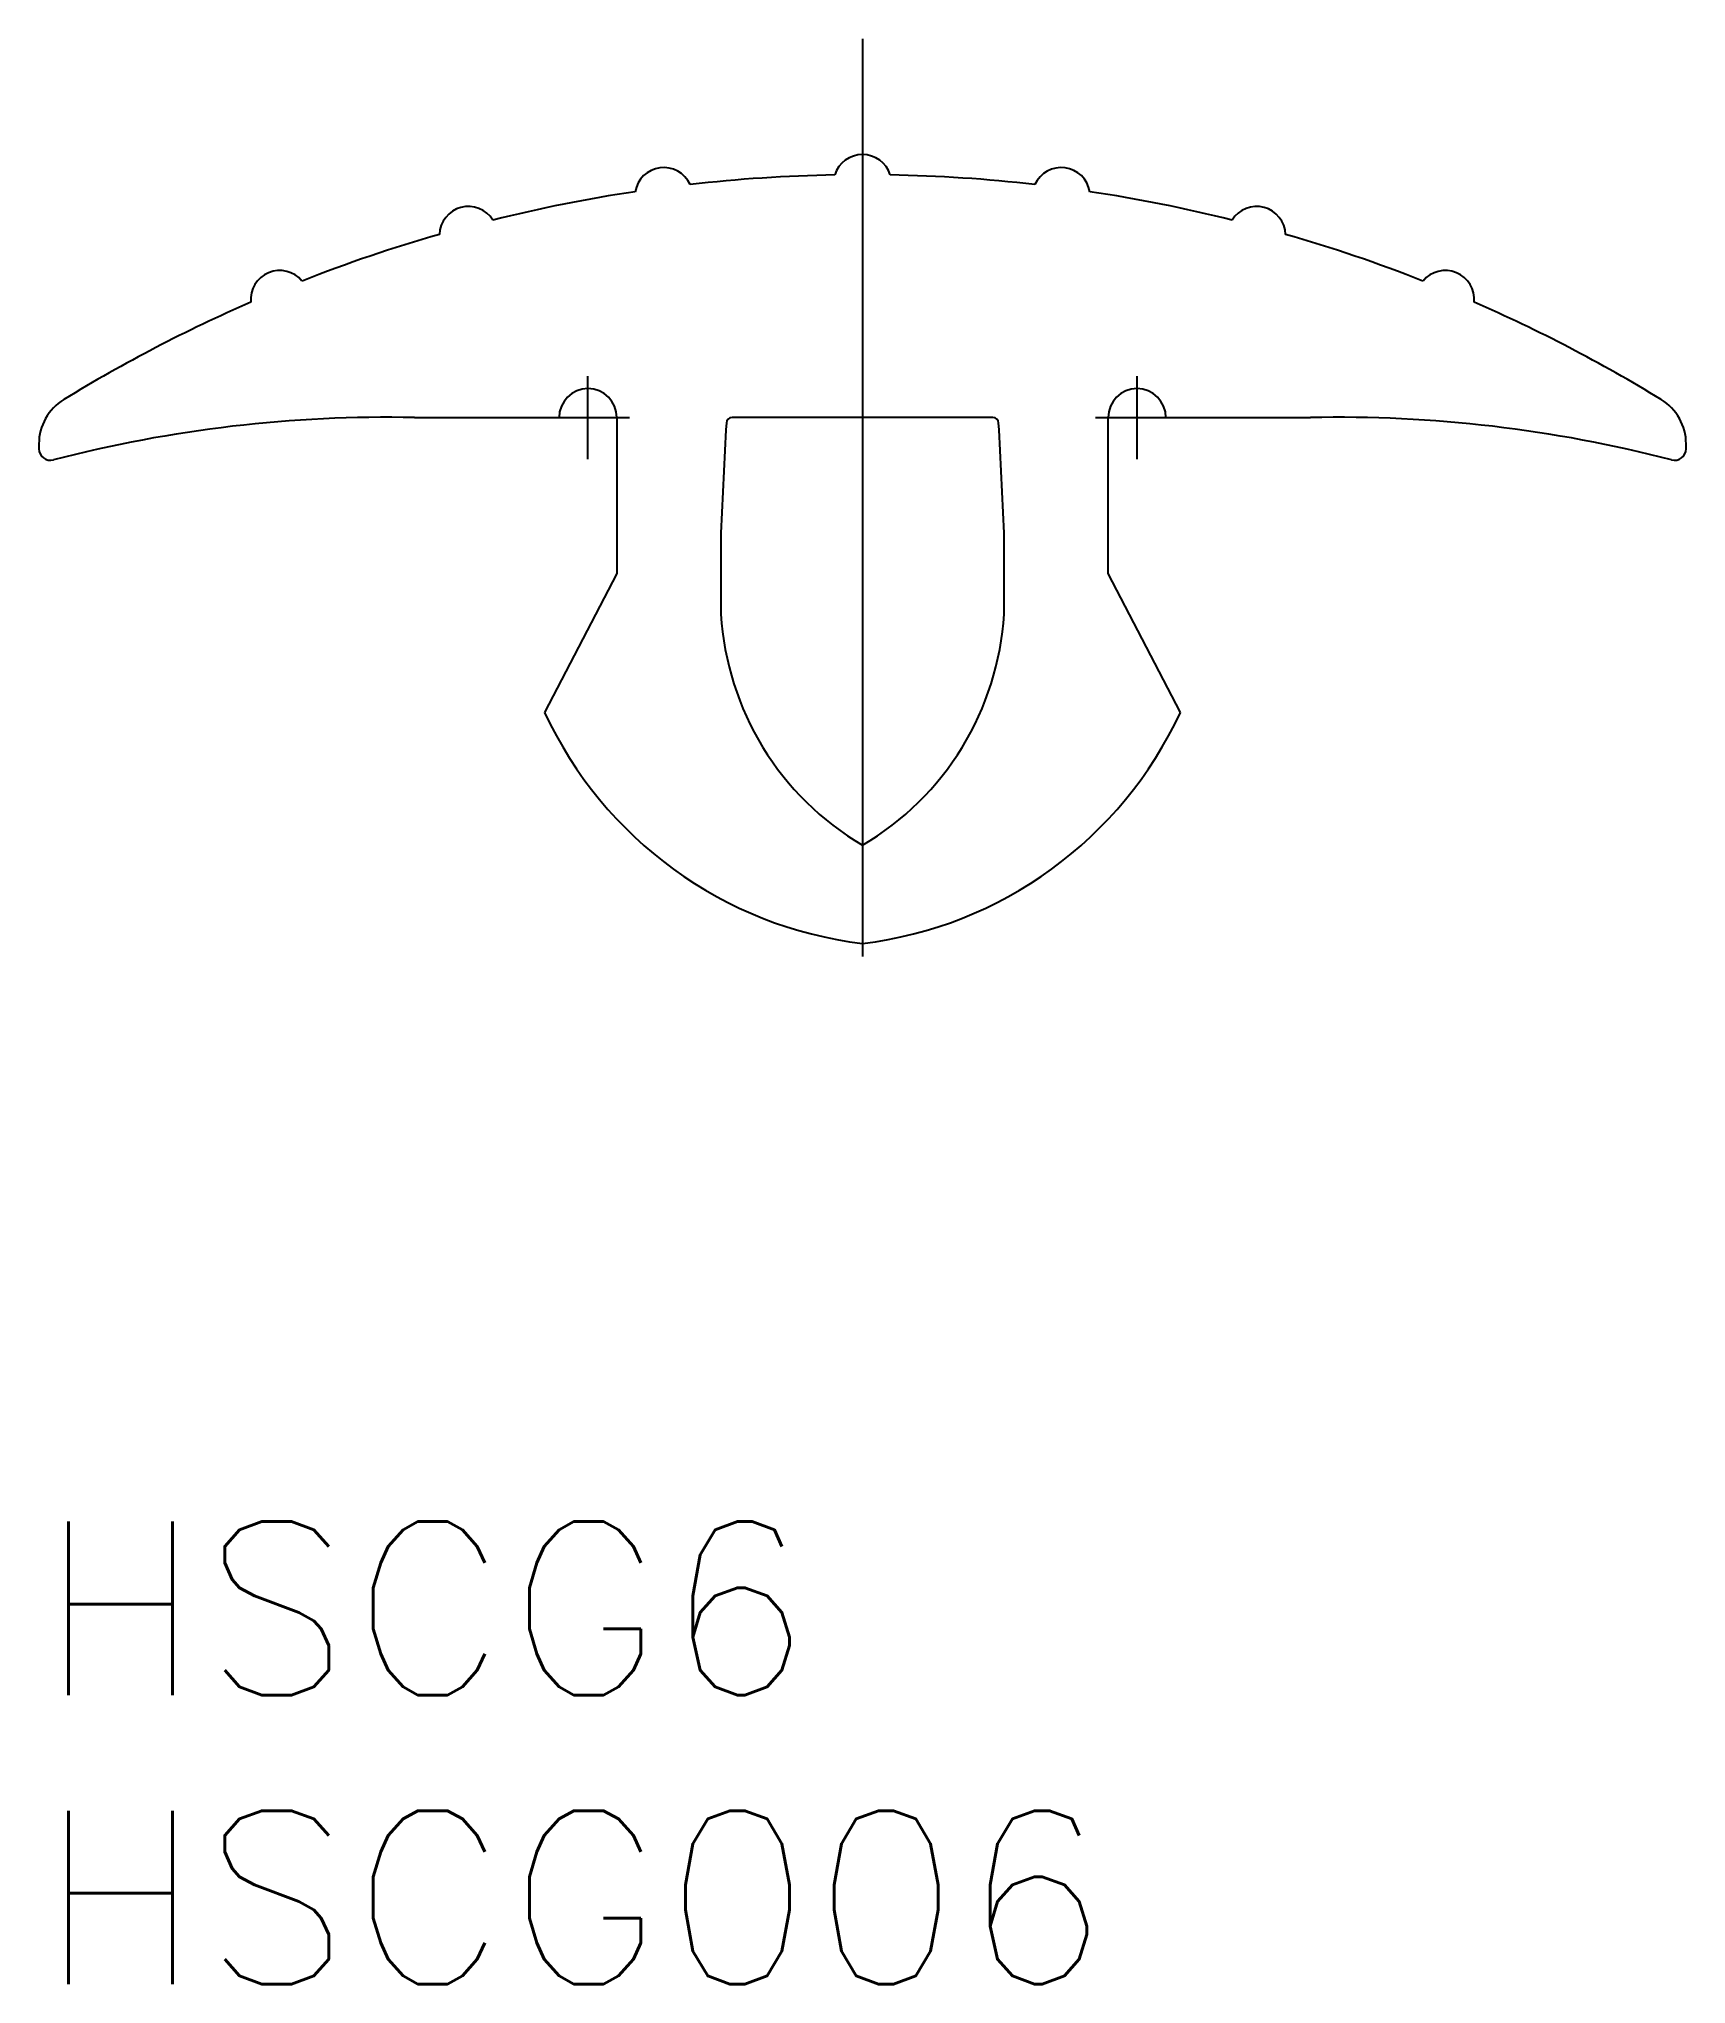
# Model space of a CAD drawing. Extents: x 0 to 28.5, y -8 to 25.6.
import ezdxf

# ---------------------------------------------------------------- set-up
doc = ezdxf.new("R2010")
doc.units = 0
doc.header["$LTSCALE"] = 0.5
doc.linetypes.add('CENTER', pattern=[50.8, 31.75, -6.35, 6.35, -6.35])
for name, color, linetype in [('MSM_CENTER', 1, 'CENTER'), ('MSM_CONTINUOUS', 7, 'CONTINUOUS'), ('MSM_PART_NUMBER', 7, 'CONTINUOUS')]:
    doc.layers.add(name, color=color, linetype=linetype)
doc.styles.get("Standard").update_dxf_attribs({"font": 'txt.shx', "height": 3, "bigfont": 'bigfont.shx'})

msp = doc.modelspace()

# ---------------------------------------------------------------- linework, layer by layer
at = {"layer": 'MSM_CENTER'}
for p, q in [((14.25, 25.65), (14.25, 8)), ((9.5, 18.382), (9.5, 19.818)), ((19, 18.382), (19, 19.818)), ((8.782, 19.1), (10.218, 19.1)), ((18.282, 19.1), (19.718, 19.1))]:
    msp.add_line(p, q, dxfattribs=at)
at = {"layer": 'MSM_CONTINUOUS'}
for p, q in [((6.5, 19.1), (9, 19.1)), ((10, 19.1), (10, 16.4)), ((16.506, 19.1), (11.994, 19.1)), ((18.5, 16.4), (18.5, 19.1)), ((19.5, 19.1), (22, 19.1)), ((0, 18.643), (0, 18.56)), ((28.5, 18.56), (28.5, 18.643)), ((11.8, 17.1), (11.8, 15.7)), ((16.7, 15.7), (16.7, 17.1)), ((10, 16.4), (8.75, 14)), ((19.75, 14), (18.5, 16.4))]:
    msp.add_line(p, q, dxfattribs=at)
for centre, radius, start, end in [((14.25, 23.15), 0.5, 16.9398, 163.0602), ((10.811, 22.925), 0.5, 24.4398, 170.5602), ((14.25, -3.2), 26.5, 91.0342, 96.4658), ((14.25, -3.2), 26.5, 83.5342, 88.9658), ((17.689, 22.925), 0.5, 9.4398, 155.5602), ((14.25, -3.2), 26.5, 98.5342, 103.9658), ((14.25, -3.2), 26.5, 76.0342, 81.4658), ((7.43, 22.252), 0.5, 31.9398, 178.0602), ((21.07, 22.252), 0.5, 1.9398, 148.0602), ((14.25, -3.2), 26.5, 106.0342, 111.4658), ((14.25, -3.2), 26.5, 68.5342, 73.9658), ((4.166, 21.144), 0.5, 39.4398, 185.5602), ((24.334, 21.144), 0.5, 354.4398, 140.5602), ((14.25, -3.2), 26.5, 113.5342, 121.4319), ((14.25, -3.2), 26.5, 58.5681, 66.4658), ((9.5, 19.1), 0.5, 0, 180), ((19, 19.1), 0.5, 0, 180), ((0.9, 18.643), 0.9, 121.4319, 180), ((27.6, 18.643), 0.9, 0, 58.5681), ((6.031, -3.895), 23, 88.8315, 104.5565), ((121.708, 12.607), 110, 176.66521, 177.65912), ((11.994, 19), 0.1, 90, 176.6653), ((16.506, 19), 0.1, 3.3348, 90), ((-93.208, 12.607), 110, 2.34088, 3.33479), ((22.469, -3.895), 23, 75.4435, 91.1685), ((0.2, 18.56), 0.2, 180, 284.5565), ((28.3, 18.56), 0.2, 255.4435, 360), ((16.791, 16.006), 5, 183.5136, 239.4613), ((11.709, 16.006), 5, 300.5387, 356.4864), ((15.099, 16.948), 7, 204.9099, 263.0354), ((13.401, 16.948), 7, 276.9646, 335.0901)]:
    msp.add_arc(centre, radius, start, end, dxfattribs=at)

# ---------------------------------------------------------------- texts
at = {"layer": 'MSM_PART_NUMBER'}
for s, p in [('HSCG6', (0, -3)), ('HSCG006', (0, -8))]:
    msp.add_text(s, height=3, dxfattribs=at).set_placement(p)

doc.saveas('drawing.dxf')
